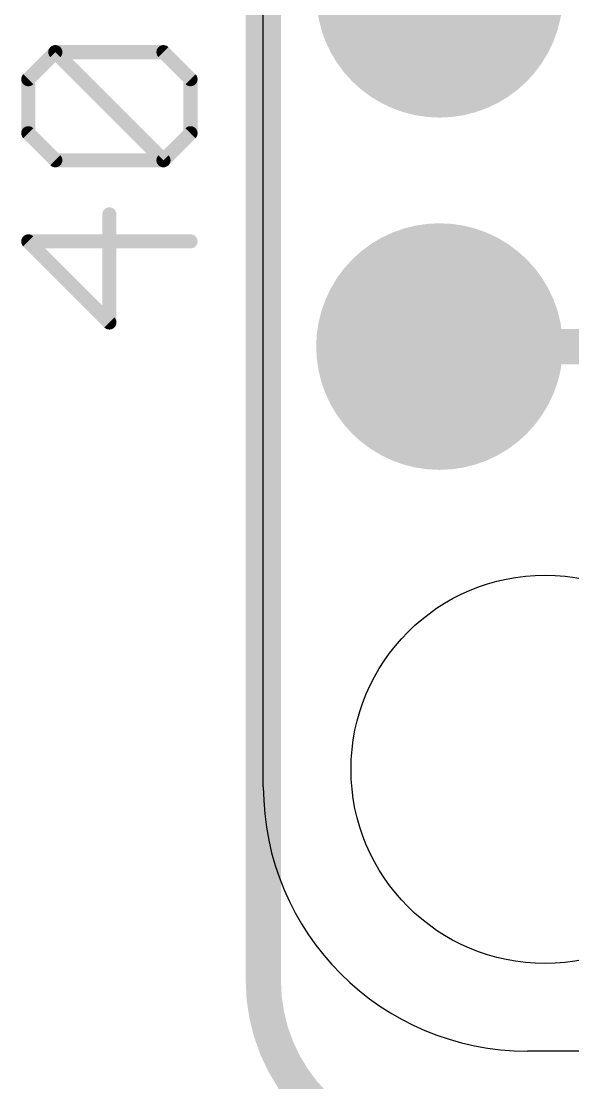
# Model space of a CAD drawing. Extents: x -1.7 to 23.1, y -5.6 to 23.3.
# Drawn here: x -1.75 to 2.23, y -0.23 to 7.43 of the extents above; entities that cross this region are included whole.
import ezdxf

# ---------------------------------------------------------------- set-up
doc = ezdxf.new("R2010")
doc.units = 0
for name, color, linetype in [('1', 12, 'CONTINUOUS'), ('16', 132, 'CONTINUOUS'), ('17', 110, 'CONTINUOUS'), ('20', 53, 'CONTINUOUS'), ('27', 253, 'CONTINUOUS')]:
    doc.layers.add(name, color=color, linetype=linetype)

# ---------------------------------------------------------------- blocks, each defined once
blk = doc.blocks.new('ROUNDP')
at = {"const_width": 0.5}
blk.add_lwpolyline([(0, -0.25, 1), (0, 0.25, 1), (0, -0.25)], format="xyb", dxfattribs=at)

msp = doc.modelspace()

# ---------------------------------------------------------------- linework, layer by layer
at = {"layer": '1', "const_width": 0.254}
msp.add_lwpolyline([(0, 0.508), (0, 18.288)], dxfattribs=at)
at = {"layer": '1'}
for points, const_width in [([(0, 0.508, 0.4142), (1.27, -0.762)], 0.254), ([(0.0635, 0.508, 1), (-0.0635, 0.508)], 0.127), ([(-0.0635, 0.508, 1), (0.0635, 0.508)], 0.127)]:
    msp.add_lwpolyline(points, format="xyb", dxfattribs=dict(at, const_width=const_width))
at = {"layer": '16', "const_width": 0.254}
for points in [[(0, 0.508), (0, 17.018)], [(19.05, 5.08), (1.27, 5.08)]]:
    msp.add_lwpolyline(points, dxfattribs=at)
at = {"layer": '16'}
for points, const_width in [([(1.27, 5.1435, 1), (1.27, 5.0165)], 0.127), ([(0, 0.508, 0.4142), (1.27, -0.762)], 0.254), ([(0.0635, 0.508, 1), (-0.0635, 0.508)], 0.127), ([(-0.0635, 0.508, 1), (0.0635, 0.508)], 0.127)]:
    msp.add_lwpolyline(points, format="xyb", dxfattribs=dict(at, const_width=const_width))
at = {"layer": '20'}
for p, q in [((0, 1.905), (0, 15.875)), ((18.415, 0), (1.905, 0))]:
    msp.add_line(p, q, dxfattribs=at)
msp.add_circle((2.032, 2.032), 1.4, dxfattribs=at)
msp.add_arc((1.905, 1.905), 1.905, 180, 270, dxfattribs=at)
at = {"layer": '27', "const_width": 0.1016}
for points in [[(-1.6942, 7.0079), (-1.4993, 7.2028)], [(-1.4993, 7.2028), (-0.7197, 7.2028)], [(-0.7197, 6.4232), (-1.4993, 7.2028)], [(-0.7197, 7.2028), (-0.5248, 7.0079)], [(-1.6942, 6.6181), (-1.6942, 7.0079)], [(-0.5248, 7.0079), (-0.5248, 6.6181)], [(-1.4993, 6.4232), (-1.6942, 6.6181)], [(-0.5248, 6.6181), (-0.7197, 6.4232)], [(-0.7197, 6.4232), (-1.4993, 6.4232)], [(-1.1095, 5.2538), (-1.1095, 6.0334)], [(-0.5248, 5.8385), (-1.6942, 5.8385)], [(-1.6942, 5.8385), (-1.1095, 5.2538)]]:
    msp.add_lwpolyline(points, dxfattribs=at)
at = {"layer": '27', "const_width": 0.0508}
for points in [[(-1.4813, 7.2208, 1), (-1.5173, 7.1848)], [(-1.4993, 7.2282, 1), (-1.4993, 7.1774)], [(-1.4813, 7.1848, 1), (-1.5173, 7.2208)], [(-0.7017, 7.2208, 1), (-0.7377, 7.1848)], [(-0.7197, 7.1774, 1), (-0.7197, 7.2282)], [(-1.7122, 7.0259, 1), (-1.6762, 6.9899)], [(-1.6688, 7.0079, 1), (-1.7196, 7.0079)], [(-0.4994, 7.0079, 1), (-0.5502, 7.0079)], [(-0.5428, 6.9899, 1), (-0.5068, 7.0259)], [(-1.6762, 6.6361, 1), (-1.7122, 6.6001)], [(-0.5068, 6.6001, 1), (-0.5428, 6.6361)], [(-1.7196, 6.6181, 1), (-1.6688, 6.6181)], [(-0.5502, 6.6181, 1), (-0.4994, 6.6181)], [(-1.4993, 6.4486, 1), (-1.4993, 6.3978)], [(-1.5173, 6.4052, 1), (-1.4813, 6.4412)], [(-0.7377, 6.4412, 1), (-0.7017, 6.4052)], [(-0.7377, 6.4052, 1), (-0.7017, 6.4412)], [(-0.7197, 6.3978, 1), (-0.7197, 6.4486)], [(-1.0841, 6.0334, 1), (-1.1349, 6.0334)], [(-1.6762, 5.8565, 1), (-1.7122, 5.8205)], [(-1.6942, 5.8639, 1), (-1.6942, 5.8131)], [(-0.5248, 5.8131, 1), (-0.5248, 5.8639)], [(-1.1275, 5.2358, 1), (-1.0915, 5.2718)], [(-1.1349, 5.2538, 1), (-1.0841, 5.2538)]]:
    msp.add_lwpolyline(points, format="xyb", dxfattribs=at)

# ---------------------------------------------------------------- block references
at = {"layer": '17', "xscale": 1.778, "yscale": 1.778}
for p in [(1.27, 7.62), (1.27, 7.62), (1.27, 5.08), (1.27, 5.08)]:
    msp.add_blockref('ROUNDP', p, dxfattribs=at)

doc.saveas('drawing.dxf')
